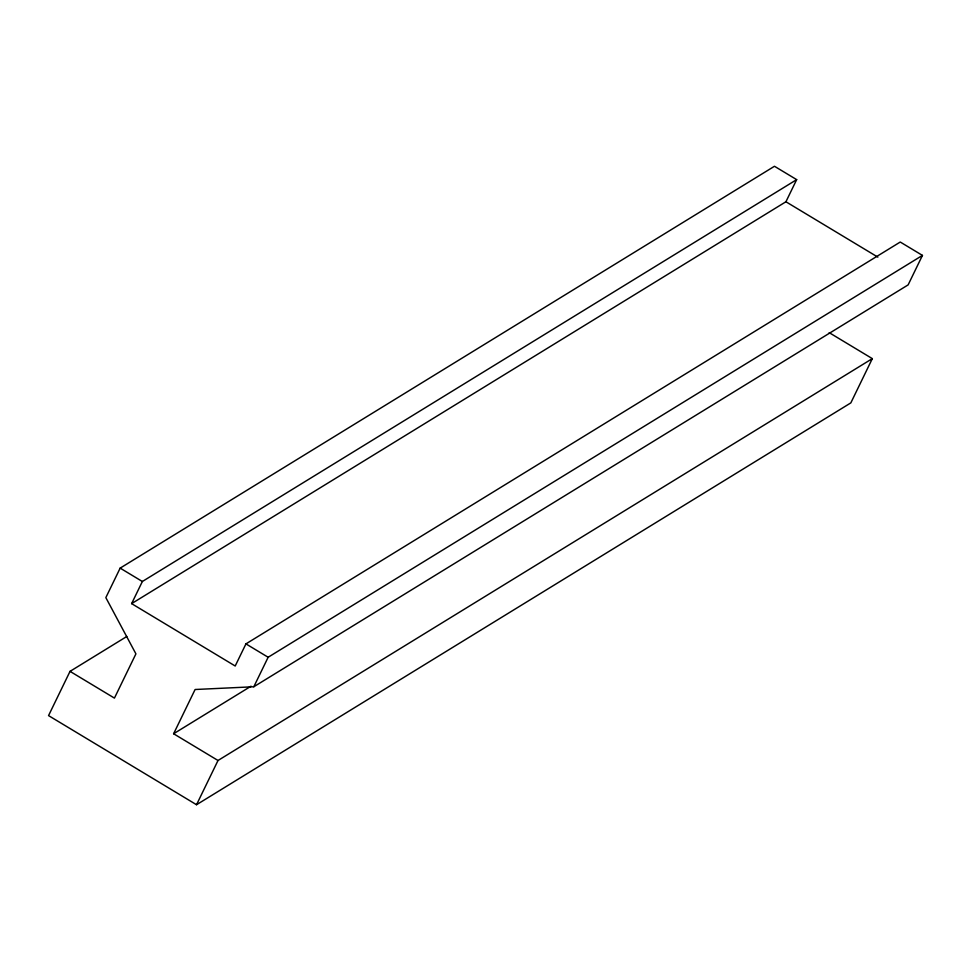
<?xml version="1.0" encoding="UTF-8"?>
<svg xmlns="http://www.w3.org/2000/svg" width="971" height="971" viewBox="0 0 971 971"><rect width="100%" height="100%" fill="white"/><g stroke="black" fill="none" stroke-linecap="round" stroke-linejoin="round"><path stroke-width="1.46" d="M126.813 636.478L70.033 671.362L48.55 715.603L196.53 804.728L850.839 402.88L872.322 358.627L829.198 332.652M872.322 358.627L218.014 760.487L173.615 733.748L195.098 689.507L253.819 686.752L908.128 284.891L922.45 255.397L900.251 242.034L245.942 643.882L235.2 666.009L131.619 603.622L785.927 201.762L796.669 179.635L774.47 166.272L120.161 568.12L105.839 597.626L135.916 653.859L114.432 698.1L70.033 671.362M131.619 603.622L142.361 581.495L796.669 179.635M196.53 804.728L218.014 760.487M253.819 686.752L268.142 657.258L922.45 255.397M173.615 733.748L251.052 686.194M785.927 201.762L877.857 257.133M120.161 568.12L142.361 581.495M245.942 643.882L268.142 657.258"/></g></svg>
